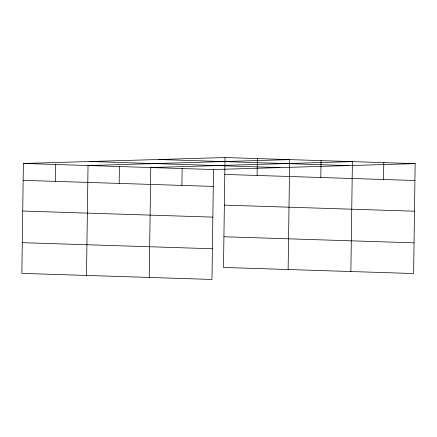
<?xml version="1.0" encoding="UTF-8"?>
<svg xmlns="http://www.w3.org/2000/svg" width="437" height="437" viewBox="0 0 437 437"><rect width="100%" height="100%" fill="white"/><g stroke="black" fill="none" stroke-linecap="round" stroke-linejoin="round"><path stroke-width="0.66" d="M225.022 157.549L23.385 163.465L21.85 273.376L211.978 279.451L213.507 169.545L415.15 163.624L413.615 273.535L223.493 267.455L225.022 157.549L415.15 163.624M55.472 181.377L55.707 164.498M86.493 275.441L88.028 165.53L289.665 159.614L288.13 269.525M119.164 183.414L119.399 166.535M149.236 277.446L150.77 167.535L352.408 161.619L350.873 271.53M181.901 185.419L182.142 168.54M257.109 175.461L257.344 158.582M320.802 177.498L321.037 160.619M383.544 179.503L383.779 162.624M158.484 159.5L348.611 165.579M89.924 161.515L280.051 167.59M23.385 163.465L213.507 169.545M224.787 174.429L414.915 180.503M23.15 180.344L213.272 186.419M224.361 205.128L414.484 211.202M22.719 211.044L212.846 217.123M223.919 236.756L414.047 242.835M22.276 242.672L212.404 248.751"/></g></svg>
